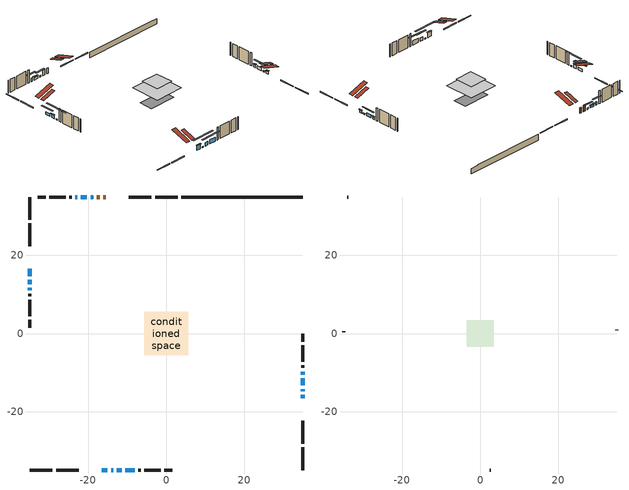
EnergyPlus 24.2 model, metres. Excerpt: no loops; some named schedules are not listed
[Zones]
conditioned space
 floor outside (Floor1 construction): -1.67,-1.67 -1.67,1.67 1.67,1.67 1.67,-1.67 z0.61
 floor adiabatic (AdiabaticFloorConstruction): -5.61,-5.61 -5.61,5.61 5.61,5.61 5.61,-5.61 z3.05
 floor foundation (Slab1 construction): -5.2,-2.57 -5.2,2.57 5.2,2.57 5.2,-2.57 z-1.57
 wall outside (RimJoist1 construction): 2.97,34.99 -2.86,34.99 / -34.99,-34.99 -29.16,-34.99 / -34.99,34.99 -34.99,29.16 / 34.99,-34.99 34.99,-29.16 z0.61:0.91
 wall outside (RimJoist2 construction): -3.79,34.99 -9.62,34.99 / -28.23,-34.99 -22.4,-34.99 / -34.99,28.23 -34.99,22.4 / 34.99,-28.23 34.99,-22.4 z0.61:0.91
 wall outside (AdiabaticWallConstruction 1): -15.48,34.99 -16.14,34.99 / -17.07,34.99 -17.85,34.99 z0.61:2.64
 wall outside (AdiabaticWallConstruction): -18.77,34.99 -19.39,34.99 z0.61:1.22; -34.99,16.54 -34.99,14.73 / 34.99,-13.31 34.99,-11.5 z0.61:1.69; 34.99,-16.54 34.99,-15.72 / -20.31,34.99 -21.94,34.99 / 34.99,-10.58 34.99,-9.76 z0.61:1.58; -16.54,-34.99 -15.06,-34.99 z0.61:2.37; -34.99,13.81 -34.99,12.65 / -12.63,-34.99 -11.47,-34.99 z0.61:1.99; -14.14,-34.99 -13.55,-34.99 / -34.99,11.73 -34.99,11.14 z0.61:0.96; 34.99,-14.8 34.99,-14.23 z0.61:0.79; -22.87,34.99 -23.28,34.99 z0.61:1.83; -10.54,-34.99 -8.1,-34.99 z0.61:2.19
 wall outside (Wall1 construction): -24.21,34.99 -24.86,34.99 / -7.17,-34.99 -6.52,-34.99 / -34.99,10.22 -34.99,9.57 / 34.99,-8.83 34.99,-8.18 z0.61:5.49
 wall outside (Wall2 construction): -25.79,34.99 -29.97,34.99 / -5.6,-34.99 -1.42,-34.99 / -34.99,8.64 -34.99,4.46 / 34.99,-7.25 34.99,-3.07 z0.61:5.49
 wall outside (Wall3 construction): -30.9,34.99 -32.94,34.99 / -0.49,-34.99 1.55,-34.99 / -34.99,3.53 -34.99,1.49 / 34.99,-2.15 34.99,-0.11 z0.61:5.49
 wall foundation (FoundationWall1 construction): 3.9,34.99,-1.57 3.9,34.99,0.61 31.88,34.99,0.61 31.88,34.99,0.48 34.99,34.99,0.48 34.99,34.99,-1.57
 window (WindowConstruction 10): -18.78,34.99 -19.39,34.99 z0.61:1.22
 window (WindowConstruction 5): -34.99,16.54 -34.99,14.73 z0.61:1.69
 window (WindowConstruction 6): 34.99,-16.54 34.99,-15.72 z0.61:1.58
 window (WindowConstruction 7): -20.32,34.99 -21.94,34.99 z0.61:1.58
 window (WindowConstruction 8): -16.54,-34.99 -15.06,-34.99 z0.61:2.37
 window (WindowConstruction 9): -34.99,13.8 -34.99,12.65 z0.61:1.98
 window (WindowConstruction 12): -14.13,-34.99 -13.56,-34.99 z0.61:0.95
 window (WindowConstruction 13): -34.99,11.72 -34.99,11.15 z0.61:0.95
 window (WindowConstruction 11): 34.99,-14.79 34.99,-14.24 z0.61:0.79
 window (WindowConstruction): 34.99,-13.31 34.99,-11.5 z0.61:1.69
 window (WindowConstruction 1): 34.99,-10.57 34.99,-9.76 z0.61:1.58
 window (WindowConstruction 2): -22.87,34.99 -23.28,34.99 z0.61:1.83
 window (WindowConstruction 3): -12.63,-34.99 -11.47,-34.99 z0.61:1.99
 window (WindowConstruction 4): -10.54,-34.99 -8.1,-34.99 z0.61:2.19
 door (Door): -15.48,34.99 -16.14,34.99 z0.61:2.64
 door (Door 1): -17.07,34.99 -17.85,34.99 z0.61:2.64
 ceiling adiabatic (AdiabaticFloorConstruction): 5.61,-5.61 5.61,5.61 -5.61,5.61 -5.61,-5.61 z3.05
 roof outside (Roof2 construction): -14.55,34.99,5.49 -14.55,29.96,7.16 -13.23,29.96,7.16 -13.23,34.99,5.49; -17.47,-34.99,5.49 -17.47,-29.96,7.16 -18.79,-29.96,7.16 -18.79,-34.99,5.49; -34.99,17.47,5.49 -29.96,17.47,7.16 -29.96,18.79,7.16 -34.99,18.79,5.49; 34.99,-17.47,5.49 29.96,-17.47,7.16 29.96,-18.79,7.16 34.99,-18.79,5.49
attic - vented
 floor to conditioned space (Floor2 construction Reversed): -3.41,-3.41 -3.41,3.41 3.41,3.41 3.41,-3.41 z5.49
 wall outside (Wall4 construction): -33.86,34.99 -34.06,34.99 / 2.48,-34.99 2.68,-34.99 / -34.99,0.56 -34.99,0.37 / 34.99,0.82 34.99,1.02 z0.61:5.49
 roof outside (Roof1 construction): -12.3,34.99,5.49 -12.3,28.35,7.7 -10.55,28.35,7.7 -10.55,34.99,5.49; -19.72,-34.99,5.49 -19.72,-28.35,7.7 -21.47,-28.35,7.7 -21.47,-34.99,5.49; -34.99,19.72,5.49 -28.35,19.72,7.7 -28.35,21.47,7.7 -34.99,21.47,5.49; 34.99,-19.72,5.49 28.35,-19.72,7.7 28.35,-21.47,7.7 34.99,-21.47,5.49
shading: -21.08,34.99 -17.09,34.99 -17.09,35.4 -21.08,35.4 z2.91; -34.99,13.04 -34.99,18.23 -35.4,18.23 -35.4,13.04 z3.38; 34.99,-15.52 34.99,-16.74 35.4,-16.74 35.4,-15.52 z1.78; -22.14,34.99 -20.11,34.99 -20.11,35.4 -22.14,35.4 z1.78; -14.86,-34.99 -16.74,-34.99 -16.74,-35.4 -14.86,-35.4 z2.57; -34.99,12.45 -34.99,14.01 -35.4,14.01 -35.4,12.45 z2.19; -9.3,-34.99 -18.39,-34.99 -18.39,-35.4 -9.3,-35.4 z5.22; -34.99,6.88 -34.99,15.98 -35.4,15.98 -35.4,6.88 z5.22; 34.99,-14.04 34.99,-15 35.4,-15 35.4,-14.04 z0.99; 34.99,-9.82 34.99,-15 35.4,-15 35.4,-9.82 z3.38; 34.99,-9.56 34.99,-10.78 35.4,-10.78 35.4,-9.56 z1.78; -24.97,34.99 -21.18,34.99 -21.18,35.4 -24.97,35.4 z3.52; -9.78,-34.99 -14.32,-34.99 -14.32,-35.4 -9.78,-35.4 z3.68; -6.41,-34.99 -12.23,-34.99 -12.23,-35.4 -6.41,-35.4 z3.87
[Building]
Building 1: Terrain=Suburbs
[Site:Location]
Saskatoon Intl AP_SK: Latitude {deg}=52.17; Longitude {deg}=-106.7; Time Zone {hr}=-6; Elevation {m}=504; Keep Site Location Information=Yes
[Site:GroundTemperature:Shallow]
-3.29371, -5.9198, -6.13011, -4.88389, 0.118965, 5.09852, 9.41553, 12.1502, 12.3826, 10.1583, 5.95142, 1.12462
[Site:WaterMainsTemperature]
Calculation Method=Schedule; Temperature Schedule=mains temperature schedule
[Material] Roughness=Rough; Thermal Absorptance=0.9
Name | Thickness {m} | Conductivity {W/m-K} | Density {kg/m3} | Specific Heat {J/kg-K} | Solar Absorptance | Visible Absorptance
asphalt or fiberglass shingles | 0.00635 | 0.162714 | 1121.4 | 1465.45 | 0.84 | 0.84
ceiling loosefill ins | 0.169333 | 0.0480833 | 16.02 | 1046.75 | 0.7 | 0.7
ceiling stud and cavity | 0.1397 | 0.167377 | 65.682 | 1177.47 | 0.7 | 0.7
concrete 4.0 in. | 0.1016 | 1.803125 | 2242.8 | 837.4 | 0.7 | 0.7
concrete 8.0 in. | 0.2032 | 1.803125 | 2242.8 | 837.4 | 0.7 | 0.7
door material | 0.04445 | 0.188738 | 512.64 | 1214.23 | 0.7 | 0.7
door material 1 | 0.04445 | 0.0451087 | 512.64 | 1214.23 | 0.7 | 0.7
exterior vertical ins | 0.0163587 | 0.029427 | 32.04 | 1214.23 | 0.7 | 0.7
floor covering | 0.0127 | 9.015625 | 54.468 | 1339.84 | 0.6 | 0.6
floor covering 1 | 0.0127 | 0.0433444 | 54.468 | 1339.84 | 0.6 | 0.6
floor rigid ins; wall rigid ins | 0.512978 | 0.029427 | 32.04 | 1214.23 | 0.7 | 0.7
floor stud and cavity | 0.0889 | 0.216221 | 50.32683 | 1063.81 | 0.7 | 0.7
floor stud and cavity 1 | 0.1397 | 1.75129 | 37.0049 | 1207.88 | 0.7 | 0.7
furniture material conditioned space 1 | 0.1524 | 0.115458 | 640.8 | 1214.23 | 0.6 | 0.6
gypsum board | 0.0127 | 0.160291 | 801 | 837.4 | 0.6 | 0.6
gypsum board 1 | 0.0127 | 0.160291 | 801 | 837.4 | 0.7 | 0.7
osb sheathing 0.5 in. | 0.0127 | 0.115458 | 512.64 | 1214.23 | 0.7 | 0.7
osb sheathing 0.75 in. | 0.01905 | 0.115458 | 512.64 | 1214.23 | 0.7 | 0.7
osb sheathing 2.0 in. | 0.0508 | 0.115458 | 512.64 | 1214.23 | 0.7 | 0.7
rim joist stud and cavity | 0.0508 | 0.0474835 | 125.044 | 1163.47 | 0.6 | 0.6
rim joist stud and cavity 1 | 0.0508 | 0.0301911 | 125.044 | 1163.47 | 0.6 | 0.6
roof stud and cavity | 0.2032 | 0.144289 | 78.34581 | 1123.46 | 0.7 | 0.7
wall stud and cavity | 0.1397 | 0.12838 | 139.0536 | 1170.24 | 0.7 | 0.7
wall stud and cavity 1 | 0.1397 | 0.118416 | 139.0536 | 1170.24 | 0.7 | 0.7
wall stud and cavity 2 | 0.1397 | 0.12206 | 139.0536 | 1170.24 | 0.7 | 0.7
wall stud and cavity 3 | 0.0889 | 6.1454 | 50.32683 | 1063.81 | 0.6 | 0.6
wall stud and cavity 4 | 0.0889 | 0.380278 | 52.3479 | 1209.89 | 0.7 | 0.7
wall stud and cavity 5 | 0.0889 | 0.391764 | 83.0341 | 1211.67 | 0.7 | 0.7
wood siding | 0.0254 | 0.102417 | 544.68 | 1172.36 | 0.4 | 0.4
wood siding 1 | 0.00254 | 0.102417 | 544.68 | 1172.36 | 0.4 | 0.4
wood siding 2; wood siding 3; wood siding 4 | 0.0254 | 0.102417 | 544.68 | 1172.36 | 0.7 | 0.7
[WindowMaterial:SimpleGlazingSystem]
Name | U-Factor {W/m2-K} | Solar Heat Gain Coefficient
WindowMaterial | 2.94291 | 0.64
WindowMaterial 1 | 2.303 | 0.57
WindowMaterial 10 | 3.07123 | 0.43
WindowMaterial 11 | 4.38171 | 0.49
WindowMaterial 2 | 2.76689 | 0.39
WindowMaterial 3 | 2.91679 | 0.67
WindowMaterial 4 | 2.88386 | 0.7
WindowMaterial 5 | 2.95426 | 0.63
WindowMaterial 6 | 2.89692 | 0.69
WindowMaterial 7 | 2.91792 | 0.67
WindowMaterial 8 | 5.20275 | 0.65
WindowMaterial 9 | 6.492793 | 0.49
[Construction]
AdiabaticFloorConstruction: floor stud and cavity 1, floor rigid ins, osb sheathing 0.75 in., floor covering 1
AdiabaticWallConstruction: wood siding 3, wall rigid ins, wall stud and cavity 4, gypsum board
AdiabaticWallConstruction 1: wood siding 4, wall rigid ins, wall stud and cavity 4, gypsum board
Door: door material
Door 1: door material 1
Floor1 construction: floor stud and cavity, floor covering
Floor2 construction Reversed: gypsum board, ceiling stud and cavity, ceiling loosefill ins
FoundationWall1 construction: concrete 8.0 in., gypsum board 1
furniture construction conditioned space 1: furniture material conditioned space 1
PartitionWallConstruction: gypsum board, wall stud and cavity 5, gypsum board
RimJoist1 construction: wood siding 2, osb sheathing 2.0 in., rim joist stud and cavity
RimJoist2 construction: wood siding 2, osb sheathing 2.0 in., rim joist stud and cavity 1
Roof1 construction: asphalt or fiberglass shingles
Roof2 construction: asphalt or fiberglass shingles, osb sheathing 0.75 in., roof stud and cavity, gypsum board
Slab1 construction: concrete 4.0 in.
Wall1 construction: wood siding, osb sheathing 0.5 in., wall stud and cavity, gypsum board
Wall2 construction: wood siding, osb sheathing 0.5 in., wall stud and cavity 1, gypsum board
Wall3 construction: wood siding, osb sheathing 0.5 in., wall stud and cavity 2, gypsum board
Wall4 construction: wood siding 1, wall stud and cavity 3
WindowConstruction; WindowConstruction 5: WindowMaterial
WindowConstruction 1: WindowMaterial 1
WindowConstruction 10: WindowMaterial 8
WindowConstruction 11: WindowMaterial 9
WindowConstruction 12: WindowMaterial 10
WindowConstruction 13: WindowMaterial 11
WindowConstruction 2: WindowMaterial 2
WindowConstruction 3: WindowMaterial 3
WindowConstruction 4: WindowMaterial 4
WindowConstruction 6; WindowConstruction 7: WindowMaterial 5
WindowConstruction 8: WindowMaterial 6
WindowConstruction 9: WindowMaterial 7
[Zone] Multiplier=1; Part of Total Floor Area=Yes
Name | Volume {m3}
attic - vented | 16.712
conditioned space | 448.5
[Space]
Name | Zone | Volume {m3}
attic - vented 1 | attic - vented | 16.712
conditioned space 1 | conditioned space | 448.5
[ZoneInfiltration:EffectiveLeakageArea]
infil attic - vented 1: Zone or Space=attic - vented 1; Schedule=Always On Discrete; Effective Air Leakage Area {cm2}=1594.29; Stack Coefficient=0.000493077; Wind Coefficient=1.5003e-05
[ZoneMixing]
whole house fan mix: Zone or Space=attic - vented; Schedule=Always On Continuous; Design Flow Rate Calculation Method=Flow/Zone; Design Flow Rate {m3/s}=0; Source Zone or Space=conditioned space
[SurfaceProperty:ExposedFoundationPerimeter]
Slab1: Exposed Perimeter Calculation Method=TotalExposedPerimeter; Total Exposed Perimeter {m}=31.091
[InternalMass] Zone or ZoneList=conditioned space; Space or SpaceList=conditioned space 1
Name | Construction | Surface Area {m2}
furniture mass conditioned space 1 | furniture construction conditioned space 1 | 76.2242
partition wall mass | PartitionWallConstruction | 190.561
[Lights]
interior lighting: Zone or ZoneList or Space or SpaceList=conditioned space 1; Schedule=interior lighting schedule; Design Level Calculation Method=LightingLevel; Lighting Level {W}=343.2; Return Air Fraction=0; Fraction Radiant=0.6; Fraction Visible=0.2; Fraction Replaceable=1
[People]
occupants: Zone or ZoneList or Space or SpaceList=conditioned space 1; Number of People Schedule=occupants schedule; Number of People Calculation Method=People; Number of People=3; Fraction Radiant=0.314171; Sensible Heat Fraction=0.56303; Activity Level Schedule=occupants activity schedule; Carbon Dioxide Generation Rate {m3/s-W}=0; Enable ASHRAE 55 Comfort Warnings=No; Mean Radiant Temperature Calculation Type=EnclosureAveraged
[ElectricEquipment] Zone or ZoneList or Space or SpaceList=conditioned space 1; Design Level Calculation Method=EquipmentLevel
Name | Schedule | Design Level {W} | Fraction Latent | Fraction Radiant | Fraction Lost
clothes dryer | clothes dryer schedule | 140.772 | 0.015 | 0.081 | 0.85
clothes washer | clothes washer schedule | 32.1985 | 0.03 | 0.162 | 0.7
cooking range | cooking range schedule | 215.147 | 0.08 | 0.432 | 0.2
dishwasher | dishwasher schedule | 66.8632 | 0.3 | 0.18 | 0.4
fridge | fridge schedule | 72.9452 | 0 | 0.6 | 0
mech vent house fan | mech vent house fan schedule | 0 | 0 | 0 | 1
mech vent house fan cfis | mech vent house fan cfis schedule | 0 | 0 | 0 | 0
misc plug loads | misc plug loads schedule | 494.7 | 0.045 | 0.513 | 0.1
whole house fan | Always On Discrete | 0 | 0 | 0 | 1
[OtherEquipment] Zone or ZoneList or Space or SpaceList=conditioned space 1; Design Level Calculation Method=EquipmentLevel
Name | Fuel Type | Schedule | Design Level {W} | Fraction Latent | Fraction Radiant | Fraction Lost
clothes dryer 1 | Electricity | clothes dryer schedule | 0 | 0.015 | 0.081 | 0.85
cooking range 1 | Electricity | cooking range schedule | 0 | 0.08 | 0.432 | 0.2
general water use latent | None | general water use schedule | 62.594 | 1 | 0 | 0
general water use sensible | None | general water use schedule | -61.6891 | 0 | 0.6 | 0
mech vent house fan latent load | None | Always On Discrete | 0 | 1 | 0 | 0
mech vent house fan sensible load | None | Always On Discrete | 0 | 0 | 0 | 0
water heater energy adjustment1 | NaturalGas | Always On Discrete | 0.01 | 0 | 0 | 1
[ZoneInfiltration:DesignFlowRate] Zone or ZoneList or Space or SpaceList=conditioned space 1; Schedule=Always On Discrete; Design Flow Rate Calculation Method=Flow/Zone; Design Flow Rate {m3/s}=0
infil flow; natural vent flow; whole house fan flow
[AvailabilityManager:Scheduled]
furnace airloop Availability Manager: Schedule=Always On Discrete
[Foundation:Kiva]
Foundation Kiva 1: Initial Indoor Air Temperature {C}=21; Wall Height Above Grade {m}=0.609996; Wall Depth Below Slab {m}=0.2032; Custom Block Material Name 1=exterior vertical ins; Custom Block Depth 1 {m}=2.17999; Custom Block X Position 1 {m}=0.2159; Custom Block Z Position 1 {m}=0
[Foundation:Kiva:Settings]
Soil Conductivity {W/m-K}=0.849921; Soil Density {kg/m3}=1842.3; Soil Specific Heat {J/kg-K}=418.7; Ground Solar Absorptivity=0.9; Ground Thermal Absorptivity=0.9; Ground Surface Roughness {m}=0.03; Far-Field Width {m}=40; Deep-Ground Boundary Condition=ZeroFlux; Deep-Ground Depth {m}=40; Minimum Cell Dimension {m}=0.2; Maximum Cell Growth Coefficient=3; Simulation Timestep=Timestep
[Exterior:Lights]
exterior lighting: Schedule=exterior lighting schedule; Design Level {W}=75.6
[EnergyManagementSystem:GlobalVariable]
furnace_airloop_Fan_RTF
infil_program_Qfan
infil_program_Qinf
natural_vent_program_Qnv
natural_vent_program_Qwhf
[EnergyManagementSystem:Sensor]
Name | Output:Variable or Output:Meter Index Key | Output:Variable or Output:Meter
airflow_gain | infil flow | Infiltration Sensible Heat Gain Energy
airflow_gain_1 | natural vent flow | Infiltration Sensible Heat Gain Energy
airflow_gain_2 | whole house fan flow | Infiltration Sensible Heat Gain Energy
airflow_loss | infil flow | Infiltration Sensible Heat Loss Energy
airflow_loss_1 | natural vent flow | Infiltration Sensible Heat Loss Energy
airflow_loss_2 | whole house fan flow | Infiltration Sensible Heat Loss Energy
clg_load_cond |  | Cooling:EnergyTransfer:Zone:CONDITIONED SPACE
clg_sp_s; clg_sp_s_1 | cooling setpoint | Schedule Value
clothes_dryer_exhaust_0_sch_s | clothes dryer exhaust 0 schedule | Schedule Value
cool_season | cooling season schedule | Schedule Value
htg_load_cond |  | Heating:EnergyTransfer:Zone:CONDITIONED SPACE
htg_sp_s; htg_sp_s_1 | heating setpoint | Schedule Value
ig_ee_conv | clothes dryer | Electric Equipment Convective Heating Energy
ig_ee_conv_2 | cooking range | Electric Equipment Convective Heating Energy
ig_ee_conv_4 | fridge | Electric Equipment Convective Heating Energy
ig_ee_conv_5 | misc plug loads | Electric Equipment Convective Heating Energy
ig_ee_conv_6 | whole house fan | Electric Equipment Convective Heating Energy
ig_ee_rad | clothes dryer | Electric Equipment Radiant Heating Energy
ig_ee_rad_2 | cooking range | Electric Equipment Radiant Heating Energy
ig_ee_rad_4 | fridge | Electric Equipment Radiant Heating Energy
ig_ee_rad_5 | misc plug loads | Electric Equipment Radiant Heating Energy
ig_ee_rad_6 | whole house fan | Electric Equipment Radiant Heating Energy
ig_lgt_conv | interior lighting | Lights Convective Heating Energy
ig_lgt_rad | interior lighting | Lights Radiant Heating Energy
ig_lgt_vis | interior lighting | Lights Visible Radiation Heating Energy
ig_oe_conv | clothes dryer 1 | Other Equipment Convective Heating Energy
ig_oe_conv_1 | cooking range 1 | Other Equipment Convective Heating Energy
ig_oe_conv_2 | general water use latent | Other Equipment Convective Heating Energy
ig_oe_conv_3 | general water use sensible | Other Equipment Convective Heating Energy
ig_oe_conv_4 | water heater energy adjustment1 | Other Equipment Convective Heating Energy
ig_oe_rad | clothes dryer 1 | Other Equipment Radiant Heating Energy
ig_oe_rad_1 | cooking range 1 | Other Equipment Radiant Heating Energy
ig_oe_rad_2 | general water use latent | Other Equipment Radiant Heating Energy
ig_oe_rad_3 | general water use sensible | Other Equipment Radiant Heating Energy
ig_oe_rad_4 | water heater energy adjustment1 | Other Equipment Radiant Heating Energy
ig_ppl_conv | occupants | People Convective Heating Energy
ig_ppl_rad | occupants | People Radiant Heating Energy
im_conv | furniture mass conditioned space 1 | Surface Inside Face Convection Heat Gain Energy
im_conv_1 | partition wall mass | Surface Inside Face Convection Heat Gain Energy
im_ig | furniture mass conditioned space 1 | Surface Inside Face Internal Gains Radiation Heat Gain Energy
im_ig_1 | partition wall mass | Surface Inside Face Internal Gains Radiation Heat Gain Energy
im_lgt | furniture mass conditioned space 1 | Surface Inside Face Lights Radiation Heat Gain Energy
im_lgt_1 | partition wall mass | Surface Inside Face Lights Radiation Heat Gain Energy
im_sol | furniture mass conditioned space 1 | Surface Inside Face Solar Radiation Heat Gain Energy
im_sol_1 | partition wall mass | Surface Inside Face Solar Radiation Heat Gain Energy
im_surf | furniture mass conditioned space 1 | Surface Inside Face Net Surface Thermal Radiation Heat Gain Energy
im_surf_1 | partition wall mass | Surface Inside Face Net Surface Thermal Radiation Heat Gain Energy
mv_conv | mech vent house fan | Electric Equipment Convective Heating Energy
mv_conv_1 | mech vent house fan cfis | Electric Equipment Convective Heating Energy
mv_conv_2 | mech vent house fan latent load | Other Equipment Convective Heating Energy
mv_conv_3 | mech vent house fan sensible load | Other Equipment Convective Heating Energy
mv_rad | mech vent house fan | Electric Equipment Radiant Heating Energy
mv_rad_1 | mech vent house fan cfis | Electric Equipment Radiant Heating Energy
mv_rad_2 | mech vent house fan latent load | Other Equipment Radiant Heating Energy
mv_rad_3 | mech vent house fan sensible load | Other Equipment Radiant Heating Energy
natural_vent_s | natural vent schedule | Schedule Value
out_pb_s |  | Site Outdoor Air Barometric Pressure
out_wt_s |  | Site Outdoor Air Humidity Ratio
site_vw_s |  | Site Wind Speed
ss_back_out | Window1 | Surface Window Shortwave from Zone Back Out Window Heat Transfer Rate
ss_back_out_1 | Window10 | Surface Window Shortwave from Zone Back Out Window Heat Transfer Rate
ss_back_out_10 | Window5 | Surface Window Shortwave from Zone Back Out Window Heat Transfer Rate
ss_back_out_11 | Window6 | Surface Window Shortwave from Zone Back Out Window Heat Transfer Rate
ss_back_out_12 | Window8 | Surface Window Shortwave from Zone Back Out Window Heat Transfer Rate
ss_back_out_13 | Window9 | Surface Window Shortwave from Zone Back Out Window Heat Transfer Rate
ss_back_out_2 | Window12 | Surface Window Shortwave from Zone Back Out Window Heat Transfer Rate
ss_back_out_3 | Window13 | Surface Window Shortwave from Zone Back Out Window Heat Transfer Rate
ss_back_out_4 | Window15 | Surface Window Shortwave from Zone Back Out Window Heat Transfer Rate
ss_back_out_5 | Window16 | Surface Window Shortwave from Zone Back Out Window Heat Transfer Rate
ss_back_out_6 | Window17 | Surface Window Shortwave from Zone Back Out Window Heat Transfer Rate
ss_back_out_7 | Window19 | Surface Window Shortwave from Zone Back Out Window Heat Transfer Rate
ss_back_out_8 | Window2 | Surface Window Shortwave from Zone Back Out Window Heat Transfer Rate
ss_back_out_9 | Window3 | Surface Window Shortwave from Zone Back Out Window Heat Transfer Rate
ss_conv | Door1 | Surface Inside Face Convection Heat Gain Energy
ss_conv_1 | Door2 | Surface Inside Face Convection Heat Gain Energy
ss_conv_10 | Window2 | Surface Inside Face Convection Heat Gain Energy
ss_conv_11 | Window3 | Surface Inside Face Convection Heat Gain Energy
ss_conv_12 | Window5 | Surface Inside Face Convection Heat Gain Energy
ss_conv_13 | Window6 | Surface Inside Face Convection Heat Gain Energy
ss_conv_14 | Window8 | Surface Inside Face Convection Heat Gain Energy
ss_conv_15 | Window9 | Surface Inside Face Convection Heat Gain Energy
ss_conv_2 | Window1 | Surface Inside Face Convection Heat Gain Energy
ss_conv_3 | Window10 | Surface Inside Face Convection Heat Gain Energy
ss_conv_4 | Window12 | Surface Inside Face Convection Heat Gain Energy
ss_conv_5 | Window13 | Surface Inside Face Convection Heat Gain Energy
ss_conv_6 | Window15 | Surface Inside Face Convection Heat Gain Energy
ss_conv_7 | Window16 | Surface Inside Face Convection Heat Gain Energy
ss_conv_8 | Window17 | Surface Inside Face Convection Heat Gain Energy
ss_conv_9 | Window19 | Surface Inside Face Convection Heat Gain Energy
ss_ig | Door1 | Surface Inside Face Internal Gains Radiation Heat Gain Energy
ss_ig_1 | Door2 | Surface Inside Face Internal Gains Radiation Heat Gain Energy
ss_ig_10 | Window2 | Surface Inside Face Internal Gains Radiation Heat Gain Energy
ss_ig_11 | Window3 | Surface Inside Face Internal Gains Radiation Heat Gain Energy
ss_ig_12 | Window5 | Surface Inside Face Internal Gains Radiation Heat Gain Energy
ss_ig_13 | Window6 | Surface Inside Face Internal Gains Radiation Heat Gain Energy
ss_ig_14 | Window8 | Surface Inside Face Internal Gains Radiation Heat Gain Energy
ss_ig_15 | Window9 | Surface Inside Face Internal Gains Radiation Heat Gain Energy
ss_ig_2 | Window1 | Surface Inside Face Internal Gains Radiation Heat Gain Energy
ss_ig_3 | Window10 | Surface Inside Face Internal Gains Radiation Heat Gain Energy
ss_ig_4 | Window12 | Surface Inside Face Internal Gains Radiation Heat Gain Energy
ss_ig_5 | Window13 | Surface Inside Face Internal Gains Radiation Heat Gain Energy
ss_ig_6 | Window15 | Surface Inside Face Internal Gains Radiation Heat Gain Energy
ss_ig_7 | Window16 | Surface Inside Face Internal Gains Radiation Heat Gain Energy
ss_ig_8 | Window17 | Surface Inside Face Internal Gains Radiation Heat Gain Energy
ss_ig_9 | Window19 | Surface Inside Face Internal Gains Radiation Heat Gain Energy
ss_lgt | Door1 | Surface Inside Face Lights Radiation Heat Gain Energy
ss_lgt_1 | Door2 | Surface Inside Face Lights Radiation Heat Gain Energy
ss_sol | Door1 | Surface Inside Face Solar Radiation Heat Gain Energy
ss_sol_1 | Door2 | Surface Inside Face Solar Radiation Heat Gain Energy
ss_surf | Door1 | Surface Inside Face Net Surface Thermal Radiation Heat Gain Energy
ss_surf_1 | Door2 | Surface Inside Face Net Surface Thermal Radiation Heat Gain Energy
ss_surf_10 | Window2 | Surface Inside Face Net Surface Thermal Radiation Heat Gain Energy
ss_surf_11 | Window3 | Surface Inside Face Net Surface Thermal Radiation Heat Gain Energy
ss_surf_12 | Window5 | Surface Inside Face Net Surface Thermal Radiation Heat Gain Energy
ss_surf_13 | Window6 | Surface Inside Face Net Surface Thermal Radiation Heat Gain Energy
ss_surf_14 | Window8 | Surface Inside Face Net Surface Thermal Radiation Heat Gain Energy
ss_surf_15 | Window9 | Surface Inside Face Net Surface Thermal Radiation Heat Gain Energy
ss_surf_2 | Window1 | Surface Inside Face Net Surface Thermal Radiation Heat Gain Energy
ss_surf_3 | Window10 | Surface Inside Face Net Surface Thermal Radiation Heat Gain Energy
ss_surf_4 | Window12 | Surface Inside Face Net Surface Thermal Radiation Heat Gain Energy
ss_surf_5 | Window13 | Surface Inside Face Net Surface Thermal Radiation Heat Gain Energy
ss_surf_6 | Window15 | Surface Inside Face Net Surface Thermal Radiation Heat Gain Energy
ss_surf_7 | Window16 | Surface Inside Face Net Surface Thermal Radiation Heat Gain Energy
ss_surf_8 | Window17 | Surface Inside Face Net Surface Thermal Radiation Heat Gain Energy
ss_surf_9 | Window19 | Surface Inside Face Net Surface Thermal Radiation Heat Gain Energy
ss_trans_in | Window1 | Surface Window Transmitted Solar Radiation Rate
